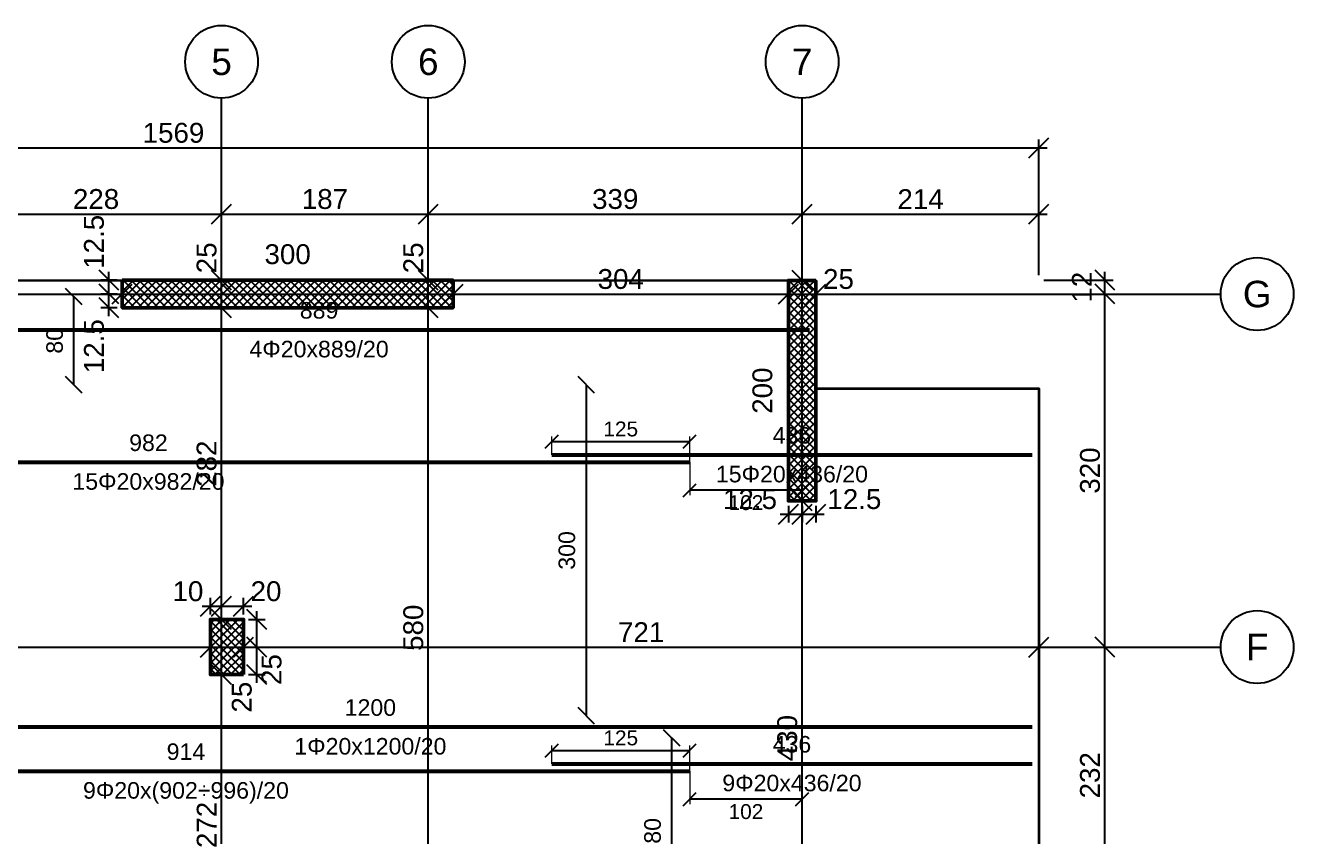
# Model space of a CAD drawing. Header units: millimetres. Extents: x -231 to 4719, y -2977 to 4533.
# Drawn here: x 650 to 1800, y 1063 to 1798 of the extents above; entities that cross this region are included whole.
import ezdxf
from ezdxf.enums import TextEntityAlignment as Align

# ---------------------------------------------------------------- set-up
doc = ezdxf.new("R2010")
doc.units = ezdxf.units.MM
for name, color, linetype, lineweight in [('COLUMN', 4, 'Continuous', 50), ('SLAB', 3, 'Continuous', 35), ('WALL', 1, 'Continuous', 50)]:
    doc.layers.add(name, color=color, linetype=linetype, lineweight=lineweight)
for name, color, linetype in [('FW_AXIS', 7, 'Continuous'), ('FW_COLUMN_HATCH', 8, 'Continuous'), ('FW_DIM', 7, 'Continuous'), ('FW_WALL_HATCH', 8, 'Continuous'), ('REB_BOT_MESH_X', 5, 'Continuous'), ('REB_BOT_MESH_X_AXDIM', 5, 'Continuous'), ('REB_BOT_MESH_X_LAP', 5, 'Continuous'), ('REB_BOT_MESH_X_RANGE', 5, 'Continuous'), ('REB_BOT_MESH_X_TEXT', 5, 'Continuous')]:
    doc.layers.add(name, color=color, linetype=linetype)
doc.styles.add('REBAR_TXT', font='arial.ttf')
doc.styles.get("Standard").update_dxf_attribs({"font": 'arial.ttf'})
doc.dimstyles.new('FW_DIM', dxfattribs={"dimtxt": 18, "dimasz": 9, "dimexe": 7.5, "dimexo": 4.5, "dimgap": 4.5, "dimtad": 1, "dimdec": 0, "dimtxsty": 'Standard', "dimtsz": 9, "dimcen": 2.5, "dimdle": 7.5, "dimclrd": 256, "dimclre": 256, "dimclrt": 7, "dimazin": 3, "dimtfac": 1, "dimtmove": 2, "dimatfit": 3})
doc.dimstyles.new('REBAR LAP', dxfattribs={"dimtxt": 13.5, "dimasz": 2.5, "dimexe": 4.5, "dimexo": 0, "dimgap": 4.5, "dimtad": 1, "dimdec": 0, "dimtxsty": 'Standard', "dimtsz": 6, "dimcen": 2.5, "dimclrd": 6, "dimclre": 6, "dimclrt": 7, "dimazin": 3, "dimtfac": 1, "dimtmove": 2, "dimatfit": 3, "dimlwd": 25, "dimlwe": 18})
doc.dimstyles.new('REBAR M-200', dxfattribs={"dimtxt": 15, "dimasz": 15, "dimexe": 25, "dimexo": 12.5, "dimgap": 10, "dimtad": 1, "dimdec": 0, "dimtxsty": 'Standard', "dimblk": 'NONE', "dimcen": 50, "dimse1": 1, "dimse2": 1, "dimclrd": 6, "dimclre": 6, "dimclrt": 7, "dimazin": 3, "dimtfac": 1, "dimtmove": 2, "dimatfit": 3, "dimldrblk": 'NONE', "dimlwd": 53})
doc.dimstyles.new('REBAR RANGE', dxfattribs={"dimtxt": 15, "dimasz": 2.5, "dimexe": 0, "dimexo": 0, "dimgap": 10, "dimtad": 1, "dimdec": 0, "dimtxsty": 'Standard', "dimtsz": 7.5, "dimcen": 2.5, "dimse1": 1, "dimse2": 1, "dimclrd": 6, "dimclre": 6, "dimclrt": 7, "dimazin": 3, "dimtfac": 1, "dimtmove": 2, "dimatfit": 3, "dimlwd": 25})

# ---------------------------------------------------------------- blocks, each defined once
blk = doc.blocks.new('*D175')
at = {"color": 6, "lineweight": 53}
blk.add_line((271, 1402.4), (1252.5, 1402.4), dxfattribs=at)
at = {"layer": 'Defpoints'}
for p in [(271, 1402.4), (271, 1402.4), (1252.5, 1402.4)]:
    blk.add_point(p, dxfattribs=at)
at = {"layer": 'REB_BOT_MESH_X', "color": 7, "insert": (761.8, 1419.9), "char_height": 15, "attachment_point": 5}
blk.add_mtext('982', dxfattribs=at)
blk = doc.blocks.new('_NONE')
blk = doc.blocks.new('*D176')
at = {"color": 6, "lineweight": 53}
blk.add_line((1127.5, 1409.1), (1563, 1409.1), dxfattribs=at)
at = {"layer": 'Defpoints'}
for p in [(1127.5, 1409.1), (1127.5, 1409.1), (1563, 1409.1)]:
    blk.add_point(p, dxfattribs=at)
at = {"layer": 'REB_BOT_MESH_X', "color": 7, "insert": (1345.2, 1426.6), "char_height": 15, "attachment_point": 5}
blk.add_mtext('436', dxfattribs=at)
blk = doc.blocks.new('_OBLIQUE')
at = {"color": 0, "linetype": 'BYBLOCK'}
blk.add_line((-0.5, -0.5), (0.5, 0.5), dxfattribs=at)
blk = doc.blocks.new('*D177')
at = {"color": 6, "lineweight": 18}
for p, q in [((1127.5, 1409.1), (1127.5, 1425.6)), ((1252.5, 1402.4), (1252.5, 1425.6))]:
    blk.add_line(p, q, dxfattribs=at)
at = {"color": 6, "lineweight": 25}
blk.add_line((1127.5, 1421.1), (1252.5, 1421.1), dxfattribs=at)
at = {"layer": 'Defpoints'}
for p in [(1127.5, 1421.1), (1127.5, 1409.1), (1252.5, 1402.4)]:
    blk.add_point(p, dxfattribs=at)
at = {"layer": 'REB_BOT_MESH_X_LAP', "color": 6, "xscale": 12, "yscale": 12}
for p in [(1127.5, 1421.1), (1252.5, 1421.1)]:
    blk.add_blockref('_OBLIQUE', p, dxfattribs=at)
at = {"layer": 'REB_BOT_MESH_X_LAP', "color": 7, "insert": (1190, 1432.4), "char_height": 13.5, "attachment_point": 5}
blk.add_mtext('125', dxfattribs=at)
blk = doc.blocks.new('*D178')
at = {"color": 6, "lineweight": 18}
for p, q in [((1252.5, 1402.4), (1252.5, 1372.4)), ((1354.5, 1402.4), (1354.5, 1372.4))]:
    blk.add_line(p, q, dxfattribs=at)
at = {"color": 6, "lineweight": 25}
blk.add_line((1354.5, 1376.9), (1252.5, 1376.9), dxfattribs=at)
at = {"layer": 'Defpoints'}
for p in [(1252.5, 1402.4), (1354.5, 1402.4), (1354.5, 1376.9)]:
    blk.add_point(p, dxfattribs=at)
at = {"layer": 'REB_BOT_MESH_X_AXDIM', "color": 6, "xscale": 12, "yscale": 12}
for p in [(1252.5, 1376.9), (1354.5, 1376.9)]:
    blk.add_blockref('_OBLIQUE', p, dxfattribs=at)
at = {"layer": 'REB_BOT_MESH_X_AXDIM', "color": 7, "insert": (1303.5, 1365.6), "char_height": 13.5, "attachment_point": 5}
blk.add_mtext('102', dxfattribs=at)
blk = doc.blocks.new('*D179')
at = {"color": 6, "lineweight": 53}
blk.add_line((339, 1122.4), (1252.5, 1122.4), dxfattribs=at)
at = {"layer": 'Defpoints'}
for p in [(339, 1122.4), (339, 1122.4), (1252.5, 1122.4)]:
    blk.add_point(p, dxfattribs=at)
at = {"layer": 'REB_BOT_MESH_X', "color": 7, "insert": (795.8, 1139.9), "char_height": 15, "attachment_point": 5}
blk.add_mtext('914', dxfattribs=at)
blk = doc.blocks.new('*D180')
at = {"color": 6, "lineweight": 53}
blk.add_line((1127.5, 1129.1), (1563, 1129.1), dxfattribs=at)
at = {"layer": 'Defpoints'}
for p in [(1127.5, 1129.1), (1127.5, 1129.1), (1563, 1129.1)]:
    blk.add_point(p, dxfattribs=at)
at = {"layer": 'REB_BOT_MESH_X', "color": 7, "insert": (1345.2, 1146.6), "char_height": 15, "attachment_point": 5}
blk.add_mtext('436', dxfattribs=at)
blk = doc.blocks.new('*D181')
at = {"color": 6, "lineweight": 18}
for p, q in [((1127.5, 1129.1), (1127.5, 1145.6)), ((1252.5, 1122.4), (1252.5, 1145.6))]:
    blk.add_line(p, q, dxfattribs=at)
at = {"color": 6, "lineweight": 25}
blk.add_line((1127.5, 1141.1), (1252.5, 1141.1), dxfattribs=at)
at = {"layer": 'Defpoints'}
for p in [(1127.5, 1141.1), (1127.5, 1129.1), (1252.5, 1122.4)]:
    blk.add_point(p, dxfattribs=at)
at = {"layer": 'REB_BOT_MESH_X_LAP', "color": 6, "xscale": 12, "yscale": 12}
for p in [(1127.5, 1141.1), (1252.5, 1141.1)]:
    blk.add_blockref('_OBLIQUE', p, dxfattribs=at)
at = {"layer": 'REB_BOT_MESH_X_LAP', "color": 7, "insert": (1190, 1152.4), "char_height": 13.5, "attachment_point": 5}
blk.add_mtext('125', dxfattribs=at)
blk = doc.blocks.new('*D182')
at = {"color": 6, "lineweight": 18}
for p, q in [((1252.5, 1122.4), (1252.5, 1092.4)), ((1354.5, 1122.4), (1354.5, 1092.4))]:
    blk.add_line(p, q, dxfattribs=at)
at = {"color": 6, "lineweight": 25}
blk.add_line((1354.5, 1096.9), (1252.5, 1096.9), dxfattribs=at)
at = {"layer": 'Defpoints'}
for p in [(1252.5, 1122.4), (1354.5, 1122.4), (1354.5, 1096.9)]:
    blk.add_point(p, dxfattribs=at)
at = {"layer": 'REB_BOT_MESH_X_AXDIM', "color": 6, "xscale": 12, "yscale": 12}
for p in [(1252.5, 1096.9), (1354.5, 1096.9)]:
    blk.add_blockref('_OBLIQUE', p, dxfattribs=at)
at = {"layer": 'REB_BOT_MESH_X_AXDIM', "color": 7, "insert": (1303.5, 1085.6), "char_height": 13.5, "attachment_point": 5}
blk.add_mtext('102', dxfattribs=at)
blk = doc.blocks.new('*D193')
at = {"color": 6, "lineweight": 25}
blk.add_line((1158.8, 1172.4), (1158.8, 1472.4), dxfattribs=at)
at = {"layer": 'Defpoints'}
for p in [(1158.8, 1472.4), (1158.8, 1172.4), (1158.8, 1172.4)]:
    blk.add_point(p, dxfattribs=at)
at = {"layer": 'REB_BOT_MESH_X_RANGE', "color": 6, "xscale": 15, "yscale": 15, "rotation": 90}
for p in [(1158.8, 1472.4), (1158.8, 1172.4)]:
    blk.add_blockref('_OBLIQUE', p, dxfattribs=at)
at = {"layer": 'REB_BOT_MESH_X_RANGE', "color": 7, "insert": (1141.2, 1322.4), "char_height": 15, "attachment_point": 5, "rotation": 90}
blk.add_mtext('300', dxfattribs=at)
blk = doc.blocks.new('*D194')
at = {"color": 6, "lineweight": 25}
blk.add_line((1158.8, 1172.4), (1158.8, 1472.4), dxfattribs=at)
at = {"layer": 'Defpoints'}
for p in [(1158.8, 1472.4), (1158.8, 1172.4), (1158.8, 1172.4)]:
    blk.add_point(p, dxfattribs=at)
at = {"layer": 'REB_BOT_MESH_X_RANGE', "color": 6, "xscale": 15, "yscale": 15, "rotation": 90}
for p in [(1158.8, 1472.4), (1158.8, 1172.4)]:
    blk.add_blockref('_OBLIQUE', p, dxfattribs=at)
at = {"layer": 'REB_BOT_MESH_X_RANGE', "color": 7, "insert": (1141.2, 1322.4), "char_height": 15, "attachment_point": 5, "rotation": 90}
blk.add_mtext('300', dxfattribs=at)
blk = doc.blocks.new('*D199')
at = {"color": 6, "lineweight": 25}
blk.add_line((1236.4, 972.4), (1236.4, 1152.4), dxfattribs=at)
at = {"layer": 'Defpoints'}
for p in [(1236.4, 1152.4), (1236.4, 972.4), (1236.4, 972.4)]:
    blk.add_point(p, dxfattribs=at)
at = {"layer": 'REB_BOT_MESH_X_RANGE', "color": 6, "xscale": 15, "yscale": 15, "rotation": 90}
for p in [(1236.4, 1152.4), (1236.4, 972.4)]:
    blk.add_blockref('_OBLIQUE', p, dxfattribs=at)
at = {"layer": 'REB_BOT_MESH_X_RANGE', "color": 7, "insert": (1218.9, 1062.4), "char_height": 15, "attachment_point": 5, "rotation": 90}
blk.add_mtext('180', dxfattribs=at)
blk = doc.blocks.new('*D205')
at = {"color": 6, "lineweight": 25}
blk.add_line((694.2, 1472.4), (694.2, 1552.4), dxfattribs=at)
at = {"layer": 'Defpoints'}
for p in [(694.2, 1552.4), (694.2, 1472.4), (694.2, 1472.4)]:
    blk.add_point(p, dxfattribs=at)
at = {"layer": 'REB_BOT_MESH_X_RANGE', "color": 6, "xscale": 15, "yscale": 15, "rotation": 90}
for p in [(694.2, 1552.4), (694.2, 1472.4)]:
    blk.add_blockref('_OBLIQUE', p, dxfattribs=at)
at = {"layer": 'REB_BOT_MESH_X_RANGE', "color": 7, "insert": (676.8, 1512.4), "char_height": 15, "attachment_point": 5, "rotation": 90}
blk.add_mtext('80', dxfattribs=at)
blk = doc.blocks.new('*D206')
at = {"color": 6, "lineweight": 53}
blk.add_line((472, 1522.4), (1361, 1522.4), dxfattribs=at)
at = {"layer": 'Defpoints'}
for p in [(472, 1522.4), (472, 1522.4), (1361, 1522.4)]:
    blk.add_point(p, dxfattribs=at)
at = {"layer": 'REB_BOT_MESH_X', "color": 7, "insert": (916.5, 1539.9), "char_height": 15, "attachment_point": 5}
blk.add_mtext('889', dxfattribs=at)
blk = doc.blocks.new('*D215')
at = {"color": 6, "lineweight": 53}
blk.add_line((363, 1162.4), (1563, 1162.4), dxfattribs=at)
at = {"layer": 'Defpoints'}
for p in [(363, 1162.4), (363, 1162.4), (1563, 1162.4)]:
    blk.add_point(p, dxfattribs=at)
at = {"layer": 'REB_BOT_MESH_X', "color": 7, "insert": (963, 1179.9), "char_height": 15, "attachment_point": 5}
blk.add_mtext('1200', dxfattribs=at)
blk = doc.blocks.new('*D228')
for p, q in [((733.5, 1554.8), (718.5, 1554.8)), ((726, 1534.8), (726, 1562.3)), ((733.5, 1542.3), (718.5, 1542.3))]:
    blk.add_line(p, q)
at = {"layer": 'Defpoints'}
for p in [(738, 1554.8), (726, 1542.3), (738, 1542.3)]:
    blk.add_point(p, dxfattribs=at)
at = {"layer": 'FW_DIM', "xscale": 18, "yscale": 18, "rotation": 90}
for p in [(726, 1554.8), (726, 1542.3)]:
    blk.add_blockref('_OBLIQUE', p, dxfattribs=at)
at = {"layer": 'FW_DIM', "color": 7, "insert": (712.5, 1507.5), "char_height": 18, "attachment_point": 5, "rotation": 90}
blk.add_mtext('12.5', dxfattribs=at)
blk = doc.blocks.new('*D229')
for p, q in [((733.5, 1567.3), (718.5, 1567.3)), ((726, 1547.3), (726, 1574.8)), ((733.5, 1554.8), (718.5, 1554.8))]:
    blk.add_line(p, q)
at = {"layer": 'Defpoints'}
for p in [(738, 1567.3), (726, 1554.8), (738, 1554.8)]:
    blk.add_point(p, dxfattribs=at)
at = {"layer": 'FW_DIM', "xscale": 18, "yscale": 18, "rotation": 90}
for p in [(726, 1567.3), (726, 1554.8)]:
    blk.add_blockref('_OBLIQUE', p, dxfattribs=at)
at = {"layer": 'FW_DIM', "color": 7, "insert": (712.5, 1602.1), "char_height": 18, "attachment_point": 5, "rotation": 90}
blk.add_mtext('12.5', dxfattribs=at)
blk = doc.blocks.new('*D238')
for p, q in [((1342, 1362.8), (1342, 1347.8)), ((1354.5, 1362.8), (1354.5, 1347.8)), ((1334.5, 1355.3), (1362, 1355.3))]:
    blk.add_line(p, q)
at = {"layer": 'Defpoints'}
for p in [(1342, 1367.3), (1354.5, 1367.3), (1342, 1355.3)]:
    blk.add_point(p, dxfattribs=at)
at = {"layer": 'FW_DIM', "xscale": 18, "yscale": 18}
for p in [(1342, 1355.3), (1354.5, 1355.3)]:
    blk.add_blockref('_OBLIQUE', p, dxfattribs=at)
at = {"layer": 'FW_DIM', "color": 7, "insert": (1307.2, 1368.8), "char_height": 18, "attachment_point": 5}
blk.add_mtext('12.5', dxfattribs=at)
blk = doc.blocks.new('*D239')
for p, q in [((1354.5, 1362.8), (1354.5, 1347.8)), ((1367, 1362.8), (1367, 1347.8)), ((1347, 1355.3), (1374.5, 1355.3))]:
    blk.add_line(p, q)
at = {"layer": 'Defpoints'}
for p in [(1354.5, 1367.3), (1367, 1367.3), (1354.5, 1355.3)]:
    blk.add_point(p, dxfattribs=at)
at = {"layer": 'FW_DIM', "xscale": 18, "yscale": 18}
for p in [(1354.5, 1355.3), (1367, 1355.3)]:
    blk.add_blockref('_OBLIQUE', p, dxfattribs=at)
at = {"layer": 'FW_DIM', "color": 7, "insert": (1401.8, 1368.8), "char_height": 18, "attachment_point": 5}
blk.add_mtext('12.5', dxfattribs=at)
blk = doc.blocks.new('*D240')
for p, q in [((818, 1264.3), (818, 1279.3)), ((828.1, 1264.3), (828.1, 1279.3)), ((810.5, 1271.8), (835.6, 1271.8))]:
    blk.add_line(p, q)
at = {"layer": 'Defpoints'}
for p in [(818, 1271.8), (818, 1259.8), (828.1, 1259.8)]:
    blk.add_point(p, dxfattribs=at)
at = {"layer": 'FW_DIM', "xscale": 18, "yscale": 18}
for p in [(818, 1271.8), (828.1, 1271.8)]:
    blk.add_blockref('_OBLIQUE', p, dxfattribs=at)
at = {"layer": 'FW_DIM', "color": 7, "insert": (797.6, 1285.3), "char_height": 18, "attachment_point": 5}
blk.add_mtext('10', dxfattribs=at)
blk = doc.blocks.new('*D241')
for p, q in [((828.1, 1264.3), (828.1, 1279.3)), ((848, 1264.3), (848, 1279.3)), ((820.6, 1271.8), (855.5, 1271.8))]:
    blk.add_line(p, q)
at = {"layer": 'Defpoints'}
for p in [(828.1, 1271.8), (828.1, 1259.8), (848, 1259.8)]:
    blk.add_point(p, dxfattribs=at)
at = {"layer": 'FW_DIM', "xscale": 18, "yscale": 18}
for p in [(828.1, 1271.8), (848, 1271.8)]:
    blk.add_blockref('_OBLIQUE', p, dxfattribs=at)
at = {"layer": 'FW_DIM', "color": 7, "insert": (868.4, 1285.3), "char_height": 18, "attachment_point": 5}
blk.add_mtext('20', dxfattribs=at)
blk = doc.blocks.new('*D242')
for p, q in [((860, 1202.3), (860, 1242.3)), ((852.5, 1234.8), (867.5, 1234.8)), ((852.5, 1209.8), (867.5, 1209.8))]:
    blk.add_line(p, q)
at = {"layer": 'Defpoints'}
for p in [(848, 1234.8), (848, 1209.8), (860, 1209.8)]:
    blk.add_point(p, dxfattribs=at)
at = {"layer": 'FW_DIM', "xscale": 18, "yscale": 18, "rotation": 90}
for p in [(860, 1234.8), (860, 1209.8)]:
    blk.add_blockref('_OBLIQUE', p, dxfattribs=at)
at = {"layer": 'FW_DIM', "color": 7, "insert": (846.5, 1189.4), "char_height": 18, "attachment_point": 5, "rotation": 90}
blk.add_mtext('25', dxfattribs=at)
blk = doc.blocks.new('*D243')
for p, q in [((860, 1227.3), (860, 1267.3)), ((852.5, 1259.8), (867.5, 1259.8)), ((852.5, 1234.8), (867.5, 1234.8))]:
    blk.add_line(p, q)
at = {"layer": 'Defpoints'}
for p in [(848, 1259.8), (848, 1234.8), (860, 1234.8)]:
    blk.add_point(p, dxfattribs=at)
at = {"layer": 'FW_DIM', "xscale": 18, "yscale": 18, "rotation": 90}
for p in [(860, 1259.8), (860, 1234.8)]:
    blk.add_blockref('_OBLIQUE', p, dxfattribs=at)
at = {"layer": 'FW_DIM', "color": 7, "insert": (873.5, 1214.4), "char_height": 18, "attachment_point": 5, "rotation": 90}
blk.add_mtext('25', dxfattribs=at)
blk = doc.blocks.new('*D279')
for p, q in [((265, 1239.3), (265, 1242.3)), ((818, 1239.3), (818, 1242.3)), ((257.5, 1234.8), (825.5, 1234.8))]:
    blk.add_line(p, q)
at = {"layer": 'Defpoints'}
for p in [(265, 1234.8), (265, 1234.8), (818, 1234.8)]:
    blk.add_point(p, dxfattribs=at)
at = {"layer": 'FW_DIM', "xscale": 18, "yscale": 18}
for p in [(265, 1234.8), (818, 1234.8)]:
    blk.add_blockref('_OBLIQUE', p, dxfattribs=at)
at = {"layer": 'FW_DIM', "color": 7, "insert": (541.5, 1248.3), "char_height": 18, "attachment_point": 5}
blk.add_mtext('553', dxfattribs=at)
blk = doc.blocks.new('*D280')
for p, q in [((818, 1239.3), (818, 1242.3)), ((848, 1239.3), (848, 1242.3)), ((810.5, 1234.8), (855.5, 1234.8))]:
    blk.add_line(p, q)
at = {"layer": 'Defpoints'}
for p in [(818, 1234.8), (818, 1234.8), (848, 1234.8)]:
    blk.add_point(p, dxfattribs=at)
at = {"layer": 'FW_DIM', "xscale": 18, "yscale": 18}
for p in [(818, 1234.8), (848, 1234.8)]:
    blk.add_blockref('_OBLIQUE', p, dxfattribs=at)
blk = doc.blocks.new('*D281')
for p, q in [((848, 1239.3), (848, 1242.3)), ((1569, 1239.3), (1569, 1242.3)), ((840.5, 1234.8), (1576.5, 1234.8))]:
    blk.add_line(p, q)
at = {"layer": 'Defpoints'}
for p in [(848, 1234.8), (848, 1234.8), (1569, 1234.8)]:
    blk.add_point(p, dxfattribs=at)
at = {"layer": 'FW_DIM', "xscale": 18, "yscale": 18}
for p in [(848, 1234.8), (1569, 1234.8)]:
    blk.add_blockref('_OBLIQUE', p, dxfattribs=at)
at = {"layer": 'FW_DIM', "color": 7, "insert": (1208.5, 1248.3), "char_height": 18, "attachment_point": 5}
blk.add_mtext('721', dxfattribs=at)
blk = doc.blocks.new('*D283')
for p, q in [((484.5, 1554.8), (745.5, 1554.8)), ((492, 1559.3), (492, 1562.3)), ((738, 1559.3), (738, 1562.3))]:
    blk.add_line(p, q)
at = {"layer": 'Defpoints'}
for p in [(492, 1554.8), (492, 1554.8), (738, 1554.8)]:
    blk.add_point(p, dxfattribs=at)
at = {"layer": 'FW_DIM', "xscale": 18, "yscale": 18}
for p in [(492, 1554.8), (738, 1554.8)]:
    blk.add_blockref('_OBLIQUE', p, dxfattribs=at)
at = {"layer": 'FW_DIM', "color": 7, "insert": (615, 1568.3), "char_height": 18, "attachment_point": 5}
blk.add_mtext('246', dxfattribs=at)
blk = doc.blocks.new('*D284')
for p, q in [((730.5, 1554.8), (1045.5, 1554.8)), ((738, 1559.3), (738, 1562.3)), ((1038, 1559.3), (1038, 1562.3))]:
    blk.add_line(p, q)
at = {"layer": 'Defpoints'}
for p in [(738, 1554.8), (738, 1554.8), (1038, 1554.8)]:
    blk.add_point(p, dxfattribs=at)
at = {"layer": 'FW_DIM', "xscale": 18, "yscale": 18}
for p in [(738, 1554.8), (1038, 1554.8)]:
    blk.add_blockref('_OBLIQUE', p, dxfattribs=at)
at = {"layer": 'FW_DIM', "color": 7, "insert": (888, 1590.8), "char_height": 18, "attachment_point": 5}
blk.add_mtext('300', dxfattribs=at)
blk = doc.blocks.new('*D285')
for p, q in [((1030.5, 1554.8), (1349.5, 1554.8)), ((1038, 1559.3), (1038, 1562.3)), ((1342, 1559.3), (1342, 1562.3))]:
    blk.add_line(p, q)
at = {"layer": 'Defpoints'}
for p in [(1038, 1554.8), (1038, 1554.8), (1342, 1554.8)]:
    blk.add_point(p, dxfattribs=at)
at = {"layer": 'FW_DIM', "xscale": 18, "yscale": 18}
for p in [(1038, 1554.8), (1342, 1554.8)]:
    blk.add_blockref('_OBLIQUE', p, dxfattribs=at)
at = {"layer": 'FW_DIM', "color": 7, "insert": (1190, 1568.3), "char_height": 18, "attachment_point": 5}
blk.add_mtext('304', dxfattribs=at)
blk = doc.blocks.new('*D286')
for p, q in [((1334.5, 1554.8), (1374.5, 1554.8)), ((1342, 1559.3), (1342, 1562.3)), ((1367, 1559.3), (1367, 1562.3))]:
    blk.add_line(p, q)
at = {"layer": 'Defpoints'}
for p in [(1342, 1554.8), (1342, 1554.8), (1367, 1554.8)]:
    blk.add_point(p, dxfattribs=at)
at = {"layer": 'FW_DIM', "xscale": 18, "yscale": 18}
for p in [(1342, 1554.8), (1367, 1554.8)]:
    blk.add_blockref('_OBLIQUE', p, dxfattribs=at)
at = {"layer": 'FW_DIM', "color": 7, "insert": (1387.4, 1568.3), "char_height": 18, "attachment_point": 5}
blk.add_mtext('25', dxfattribs=at)
blk = doc.blocks.new('*D309')
for p, q in [((823.6, 1209.8), (820.6, 1209.8)), ((828.1, 929.8), (828.1, 1217.3)), ((823.6, 937.3), (820.6, 937.3))]:
    blk.add_line(p, q)
at = {"layer": 'Defpoints'}
for p in [(828.1, 1209.8), (828.1, 937.3), (828.1, 937.3)]:
    blk.add_point(p, dxfattribs=at)
at = {"layer": 'FW_DIM', "xscale": 18, "yscale": 18, "rotation": 90}
for p in [(828.1, 1209.8), (828.1, 937.3)]:
    blk.add_blockref('_OBLIQUE', p, dxfattribs=at)
at = {"layer": 'FW_DIM', "color": 7, "insert": (814.6, 1073.6), "char_height": 18, "attachment_point": 5, "rotation": 90}
blk.add_mtext('272', dxfattribs=at)
blk = doc.blocks.new('*D310')
for p, q in [((828.1, 1202.3), (828.1, 1267.3)), ((823.6, 1259.8), (820.6, 1259.8)), ((823.6, 1209.8), (820.6, 1209.8))]:
    blk.add_line(p, q)
at = {"layer": 'Defpoints'}
for p in [(828.1, 1259.8), (828.1, 1209.8), (828.1, 1209.8)]:
    blk.add_point(p, dxfattribs=at)
at = {"layer": 'FW_DIM', "xscale": 18, "yscale": 18, "rotation": 90}
for p in [(828.1, 1259.8), (828.1, 1209.8)]:
    blk.add_blockref('_OBLIQUE', p, dxfattribs=at)
blk = doc.blocks.new('*D311')
for p, q in [((823.6, 1542.3), (820.6, 1542.3)), ((828.1, 1252.3), (828.1, 1549.8)), ((823.6, 1259.8), (820.6, 1259.8))]:
    blk.add_line(p, q)
at = {"layer": 'Defpoints'}
for p in [(828.1, 1542.3), (828.1, 1259.8), (828.1, 1259.8)]:
    blk.add_point(p, dxfattribs=at)
at = {"layer": 'FW_DIM', "xscale": 18, "yscale": 18, "rotation": 90}
for p in [(828.1, 1542.3), (828.1, 1259.8)]:
    blk.add_blockref('_OBLIQUE', p, dxfattribs=at)
at = {"layer": 'FW_DIM', "color": 7, "insert": (814.6, 1401), "char_height": 18, "attachment_point": 5, "rotation": 90}
blk.add_mtext('282', dxfattribs=at)
blk = doc.blocks.new('*D312')
for p, q in [((823.6, 1567.2), (820.6, 1567.2)), ((828.1, 1534.8), (828.1, 1574.7)), ((823.6, 1542.3), (820.6, 1542.3))]:
    blk.add_line(p, q)
at = {"layer": 'Defpoints'}
for p in [(828.1, 1567.2), (828.1, 1542.3), (828.1, 1542.3)]:
    blk.add_point(p, dxfattribs=at)
at = {"layer": 'FW_DIM', "xscale": 18, "yscale": 18, "rotation": 90}
for p in [(828.1, 1567.2), (828.1, 1542.3)]:
    blk.add_blockref('_OBLIQUE', p, dxfattribs=at)
at = {"layer": 'FW_DIM', "color": 7, "insert": (814.6, 1587.6), "char_height": 18, "attachment_point": 5, "rotation": 90}
blk.add_mtext('25', dxfattribs=at)
blk = doc.blocks.new('*D316')
for p, q in [((1011, 1542.3), (1008, 1542.3)), ((1015.5, 954.8), (1015.5, 1549.8)), ((1011, 962.3), (1008, 962.3))]:
    blk.add_line(p, q)
at = {"layer": 'Defpoints'}
for p in [(1015.5, 1542.3), (1015.5, 962.3), (1015.5, 962.3)]:
    blk.add_point(p, dxfattribs=at)
at = {"layer": 'FW_DIM', "xscale": 18, "yscale": 18, "rotation": 90}
for p in [(1015.5, 1542.3), (1015.5, 962.3)]:
    blk.add_blockref('_OBLIQUE', p, dxfattribs=at)
at = {"layer": 'FW_DIM', "color": 7, "insert": (1002, 1252.3), "char_height": 18, "attachment_point": 5, "rotation": 90}
blk.add_mtext('580', dxfattribs=at)
blk = doc.blocks.new('*D317')
for p, q in [((1011, 1567.2), (1008, 1567.2)), ((1015.5, 1534.8), (1015.5, 1574.7)), ((1011, 1542.3), (1008, 1542.3))]:
    blk.add_line(p, q)
at = {"layer": 'Defpoints'}
for p in [(1015.5, 1567.2), (1015.5, 1542.3), (1015.5, 1542.3)]:
    blk.add_point(p, dxfattribs=at)
at = {"layer": 'FW_DIM', "xscale": 18, "yscale": 18, "rotation": 90}
for p in [(1015.5, 1567.2), (1015.5, 1542.3)]:
    blk.add_blockref('_OBLIQUE', p, dxfattribs=at)
at = {"layer": 'FW_DIM', "color": 7, "insert": (1002, 1587.6), "char_height": 18, "attachment_point": 5, "rotation": 90}
blk.add_mtext('25', dxfattribs=at)
blk = doc.blocks.new('*D323')
for p, q in [((1354.5, 929.9), (1354.5, 1374.8)), ((1350, 1367.3), (1347, 1367.3)), ((1350, 937.4), (1347, 937.4))]:
    blk.add_line(p, q)
at = {"layer": 'Defpoints'}
for p in [(1354.5, 1367.3), (1354.5, 937.4), (1354.5, 937.4)]:
    blk.add_point(p, dxfattribs=at)
at = {"layer": 'FW_DIM', "xscale": 18, "yscale": 18, "rotation": 90}
for p in [(1354.5, 1367.3), (1354.5, 937.4)]:
    blk.add_blockref('_OBLIQUE', p, dxfattribs=at)
at = {"layer": 'FW_DIM', "color": 7, "insert": (1341, 1152.3), "char_height": 18, "attachment_point": 5, "rotation": 90}
blk.add_mtext('430', dxfattribs=at)
blk = doc.blocks.new('*D324')
for p, q in [((1350, 1567.2), (1347, 1567.2)), ((1354.5, 1359.8), (1354.5, 1574.7)), ((1350, 1367.3), (1347, 1367.3))]:
    blk.add_line(p, q)
at = {"layer": 'Defpoints'}
for p in [(1354.5, 1567.2), (1354.5, 1367.3), (1354.5, 1367.3)]:
    blk.add_point(p, dxfattribs=at)
at = {"layer": 'FW_DIM', "xscale": 18, "yscale": 18, "rotation": 90}
for p in [(1354.5, 1567.2), (1354.5, 1367.3)]:
    blk.add_blockref('_OBLIQUE', p, dxfattribs=at)
at = {"layer": 'FW_DIM', "color": 7, "insert": (1318.5, 1467.2), "char_height": 18, "attachment_point": 5, "rotation": 90}
blk.add_mtext('200', dxfattribs=at)
blk = doc.blocks.new('*D329')
for p, q in [((600.5, 1571.8), (600.5, 1634.8)), ((828.1, 1571.8), (828.1, 1634.8)), ((593, 1627.3), (835.6, 1627.3))]:
    blk.add_line(p, q)
at = {"layer": 'Defpoints'}
for p in [(600.5, 1627.3), (600.5, 1567.3), (828.1, 1567.3)]:
    blk.add_point(p, dxfattribs=at)
at = {"layer": 'FW_DIM', "xscale": 18, "yscale": 18}
for p in [(600.5, 1627.3), (828.1, 1627.3)]:
    blk.add_blockref('_OBLIQUE', p, dxfattribs=at)
at = {"layer": 'FW_DIM', "color": 7, "insert": (714.3, 1640.8), "char_height": 18, "attachment_point": 5}
blk.add_mtext('228', dxfattribs=at)
blk = doc.blocks.new('*D330')
for p, q in [((828.1, 1571.8), (828.1, 1634.8)), ((1015.5, 1571.8), (1015.5, 1634.8)), ((820.6, 1627.3), (1023, 1627.3))]:
    blk.add_line(p, q)
at = {"layer": 'Defpoints'}
for p in [(828.1, 1627.3), (828.1, 1567.3), (1015.5, 1567.3)]:
    blk.add_point(p, dxfattribs=at)
at = {"layer": 'FW_DIM', "xscale": 18, "yscale": 18}
for p in [(828.1, 1627.3), (1015.5, 1627.3)]:
    blk.add_blockref('_OBLIQUE', p, dxfattribs=at)
at = {"layer": 'FW_DIM', "color": 7, "insert": (921.8, 1640.8), "char_height": 18, "attachment_point": 5}
blk.add_mtext('187', dxfattribs=at)
blk = doc.blocks.new('*D331')
for p, q in [((1015.5, 1571.8), (1015.5, 1634.8)), ((1354.5, 1571.8), (1354.5, 1634.8)), ((1008, 1627.3), (1362, 1627.3))]:
    blk.add_line(p, q)
at = {"layer": 'Defpoints'}
for p in [(1015.5, 1627.3), (1015.5, 1567.3), (1354.5, 1567.3)]:
    blk.add_point(p, dxfattribs=at)
at = {"layer": 'FW_DIM', "xscale": 18, "yscale": 18}
for p in [(1015.5, 1627.3), (1354.5, 1627.3)]:
    blk.add_blockref('_OBLIQUE', p, dxfattribs=at)
at = {"layer": 'FW_DIM', "color": 7, "insert": (1185, 1640.8), "char_height": 18, "attachment_point": 5}
blk.add_mtext('339', dxfattribs=at)
blk = doc.blocks.new('*D332')
for p, q in [((1354.5, 1571.8), (1354.5, 1634.8)), ((1569, 1571.8), (1569, 1634.8)), ((1347, 1627.3), (1576.5, 1627.3))]:
    blk.add_line(p, q)
at = {"layer": 'Defpoints'}
for p in [(1354.5, 1627.3), (1354.5, 1567.3), (1569, 1567.3)]:
    blk.add_point(p, dxfattribs=at)
at = {"layer": 'FW_DIM', "xscale": 18, "yscale": 18}
for p in [(1354.5, 1627.3), (1569, 1627.3)]:
    blk.add_blockref('_OBLIQUE', p, dxfattribs=at)
at = {"layer": 'FW_DIM', "color": 7, "insert": (1461.8, 1640.8), "char_height": 18, "attachment_point": 5}
blk.add_mtext('214', dxfattribs=at)
blk = doc.blocks.new('*D341')
for p, q in [((0, 1571.8), (0, 1694.8)), ((1569, 1571.8), (1569, 1694.8)), ((-7.5, 1687.3), (1576.5, 1687.3))]:
    blk.add_line(p, q)
at = {"layer": 'Defpoints'}
for p in [(0, 1687.3), (0, 1567.3), (1569, 1567.3)]:
    blk.add_point(p, dxfattribs=at)
at = {"layer": 'FW_DIM', "xscale": 18, "yscale": 18}
for p in [(0, 1687.3), (1569, 1687.3)]:
    blk.add_blockref('_OBLIQUE', p, dxfattribs=at)
at = {"layer": 'FW_DIM', "color": 7, "insert": (784.5, 1700.8), "char_height": 18, "attachment_point": 5}
blk.add_mtext('1569', dxfattribs=at)
blk = doc.blocks.new('*D355')
for p, q in [((1629, 994.9), (1629, 1242.3)), ((1573.5, 1234.8), (1636.5, 1234.8)), ((1573.5, 1002.4), (1636.5, 1002.4))]:
    blk.add_line(p, q)
at = {"layer": 'Defpoints'}
for p in [(1569, 1234.8), (1569, 1002.4), (1629, 1002.4)]:
    blk.add_point(p, dxfattribs=at)
at = {"layer": 'FW_DIM', "xscale": 18, "yscale": 18, "rotation": 90}
for p in [(1629, 1234.8), (1629, 1002.4)]:
    blk.add_blockref('_OBLIQUE', p, dxfattribs=at)
at = {"layer": 'FW_DIM', "color": 7, "insert": (1615.5, 1118.6), "char_height": 18, "attachment_point": 5, "rotation": 90}
blk.add_mtext('232', dxfattribs=at)
blk = doc.blocks.new('*D356')
for p, q in [((1573.5, 1554.8), (1636.5, 1554.8)), ((1629, 1227.3), (1629, 1562.3)), ((1573.5, 1234.8), (1636.5, 1234.8))]:
    blk.add_line(p, q)
at = {"layer": 'Defpoints'}
for p in [(1569, 1554.8), (1569, 1234.8), (1629, 1234.8)]:
    blk.add_point(p, dxfattribs=at)
at = {"layer": 'FW_DIM', "xscale": 18, "yscale": 18, "rotation": 90}
for p in [(1629, 1554.8), (1629, 1234.8)]:
    blk.add_blockref('_OBLIQUE', p, dxfattribs=at)
at = {"layer": 'FW_DIM', "color": 7, "insert": (1615.5, 1394.8), "char_height": 18, "attachment_point": 5, "rotation": 90}
blk.add_mtext('320', dxfattribs=at)
blk = doc.blocks.new('*D357')
for p, q in [((1573.5, 1567.3), (1636.5, 1567.3)), ((1629, 1547.3), (1629, 1574.8)), ((1573.5, 1554.8), (1636.5, 1554.8))]:
    blk.add_line(p, q)
at = {"layer": 'Defpoints'}
for p in [(1569, 1567.3), (1569, 1554.8), (1629, 1554.8)]:
    blk.add_point(p, dxfattribs=at)
at = {"layer": 'FW_DIM', "xscale": 18, "yscale": 18, "rotation": 90}
for p in [(1629, 1567.3), (1629, 1554.8)]:
    blk.add_blockref('_OBLIQUE', p, dxfattribs=at)
at = {"layer": 'FW_DIM', "color": 7, "insert": (1608, 1561), "char_height": 18, "attachment_point": 5, "rotation": 90}
blk.add_mtext('12', dxfattribs=at)

msp = doc.modelspace()

# ---------------------------------------------------------------- hatches: boundary and pattern name
at = {"layer": 'FW_COLUMN_HATCH'}
h = msp.add_hatch(dxfattribs=at)
h.set_pattern_fill('ANSI37', scale=1.6)
h.paths.add_polyline_path([(848, 1209.8), (818, 1209.8), (818, 1259.8), (848, 1259.8), (848, 1209.8)])
at = {"layer": 'FW_WALL_HATCH'}
h = msp.add_hatch(dxfattribs=at)
h.set_pattern_fill('ANSI37', scale=1.6)
h.paths.add_polyline_path([(738, 1542.3), (738, 1567.3), (1038, 1567.3), (1038, 1542.3), (738, 1542.3)])
h = msp.add_hatch(dxfattribs=at)
h.set_pattern_fill('ANSI37', scale=1.6)
h.paths.add_polyline_path([(1367, 1567.2), (1367, 1367.3), (1342, 1367.3), (1342, 1567.2), (1367, 1567.2)])

# ---------------------------------------------------------------- linework, layer by layer
at = {"layer": 'COLUMN'}
msp.add_lwpolyline([(848, 1209.8), (818, 1209.8), (818, 1259.8), (848, 1259.8)], close=True, dxfattribs=at)
at = {"layer": 'FW_AXIS', "linetype": 'CONTINUOUS'}
for p, q in [((828.1, 1567.3), (828.1, 1732.3)), ((1015.5, 1567.3), (1015.5, 1732.3)), ((1354.5, 1567.3), (1354.5, 1732.3)), ((1569, 1554.8), (1734, 1554.8)), ((1569, 1234.8), (1734, 1234.8))]:
    msp.add_line(p, q, dxfattribs=at)
at = {"layer": 'FW_AXIS', "color": 8}
for p, q in [((828.1, -22.7), (828.1, 1567.3)), ((1015.5, -22.7), (1015.5, 1567.3)), ((1354.5, -22.7), (1354.5, 1567.3)), ((0, 1554.8), (1569, 1554.8)), ((0, 1234.8), (1569, 1234.8))]:
    msp.add_line(p, q, dxfattribs=at)
at = {"layer": 'FW_AXIS'}
for centre in [(828.1, 1765.3), (1015.5, 1765.3), (1354.5, 1765.3), (1767, 1554.8), (1767, 1234.8)]:
    msp.add_circle(centre, 33, dxfattribs=at)
at = {"layer": 'SLAB'}
msp.add_lwpolyline([(467, 1567.3), (1367, 1567.2), (1367, 1469.3), (1569, 1469.3), (1569, 965.3), (1367, 965.3), (1367, 579.3), (1569, 579.3), (1569, 75.3), (1367, 75.3), (1367, -22.7), (147, 0), (147, 97.9), (0, 97.9), (0, 864.3), (202.2, 864.3), (202.2, 903), (354.9, 1159.9), (265, 1159.9), (265, 1469.2), (467, 1469.2), (467, 1567.3)], dxfattribs=at)
at = {"layer": 'WALL'}
for points in [[(738, 1567.3), (1038, 1567.3), (1038, 1542.3), (738, 1542.3)], [(1367, 1567.2), (1342, 1567.2), (1342, 1367.3), (1367, 1367.3)]]:
    msp.add_lwpolyline(points, close=True, dxfattribs=at)

# ---------------------------------------------------------------- texts
at = {"layer": 'FW_AXIS', "color": 7, "style": 'REBAR_TXT'}
for s, p in [('5', (828.1, 1765.3)), ('6', (1015.5, 1765.3)), ('7', (1354.5, 1765.3)), ('G', (1767, 1554.8)), ('F', (1767, 1234.8))]:
    msp.add_text(s, height=24, dxfattribs=at).set_placement(p, align=Align.MIDDLE_CENTER)
at = {"layer": 'REB_BOT_MESH_X_TEXT', "color": 7, "style": 'REBAR_TXT'}
for s, p in [('4Φ20x889/20', (916.5, 1512.4)), ('15Φ20x982/20', (761.8, 1392.4)), ('15Φ20x436/20', (1345.2, 1399.1)), ('1Φ20x1200/20', (963, 1152.4)), ('9Φ20x436/20', (1345.2, 1119.1)), ('9Φ20x(902÷996)/20', (795.8, 1112.4))]:
    msp.add_text(s, height=15, dxfattribs=at).set_placement(p, align=Align.TOP_CENTER)

# ---------------------------------------------------------------- dimensions: what is measured, and where the dimension line sits
at = {"layer": 'FW_DIM'}
for base, p1, p2, picture, middle in [((0, 1687.3), (0, 1567.3), (1569, 1567.3), '*D341', (784.5, 1700.8)), ((600.5, 1627.3), (600.5, 1567.3), (828.1, 1567.3), '*D329', (714.3, 1640.8)), ((828.1, 1627.3), (828.1, 1567.3), (1015.5, 1567.3), '*D330', (921.8, 1640.8)), ((1015.5, 1627.3), (1015.5, 1567.3), (1354.5, 1567.3), '*D331', (1185, 1640.8)), ((1354.5, 1627.2938491), (1354.5, 1567.2938491), (1569, 1567.2938491), '*D332', (1461.75, 1640.7938491))]:
    dim = msp.add_linear_dim(base=base, p1=p1, p2=p2, dimstyle='FW_DIM', dxfattribs=at)
    dim.commit()
    dim.dimension.update_dxf_attribs({"geometry": picture, "text_midpoint": middle})
for base, p1, p2, text, picture, middle in [((726, 1554.8), (738, 1554.8), (738, 1567.3), '12.5', '*D229', (712.5, 1602.1)), ((828.1, 1542.3), (828.1, 1542.3), (828.1, 1567.2), '25', '*D312', (814.6, 1587.6)), ((1015.5, 1542.3), (1015.5, 1542.3), (1015.5, 1567.2), '25', '*D317', (1002, 1587.6)), ((1354.5, 1367.3), (1354.5, 1367.3), (1354.5, 1567.2), '200', '*D324', (1318.5, 1467.2)), ((726, 1542.3), (738, 1542.3), (738, 1554.8), '12.5', '*D228', (712.5, 1507.5)), ((828.1, 1259.8), (828.1, 1259.8), (828.1, 1542.3), '282', '*D311', (814.6, 1401)), ((1015.5, 962.3), (1015.5, 962.3), (1015.5, 1542.3), '580', '*D316', (1002, 1252.3)), ((1354.5, 937.4), (1354.5, 937.4), (1354.5, 1367.3), '430', '*D323', (1341, 1152.3)), ((828.1, 1209.8), (828.1, 1209.8), (828.1, 1259.8), ' ', '*D310', (828.1, 1234.8)), ((860, 1234.8), (848, 1234.8), (848, 1259.8), '25', '*D243', (873.5, 1214.4)), ((860, 1209.8), (848, 1209.8), (848, 1234.8), '25', '*D242', (846.5, 1189.4)), ((828.1, 937.3), (828.1, 937.3), (828.1, 1209.8), '272', '*D309', (814.6, 1073.6))]:
    dim = msp.add_linear_dim(base=base, p1=p1, p2=p2, angle=90, text=text, dimstyle='FW_DIM', override={"dimtmove": 2}, dxfattribs=at)
    dim.commit()
    dim.dimension.update_dxf_attribs({"geometry": picture, "text_midpoint": middle, "dimtype": 160})
for base, p1, p2, text, picture, middle in [((738, 1554.8), (738, 1554.8), (1038, 1554.8), '300', '*D284', (888, 1590.8)), ((492, 1554.8), (492, 1554.8), (738, 1554.8), '246', '*D283', (615, 1568.3)), ((1038, 1554.8), (1038, 1554.8), (1342, 1554.8), '304', '*D285', (1190, 1568.3)), ((1342, 1554.8), (1342, 1554.8), (1367, 1554.8), '25', '*D286', (1387.4, 1568.3)), ((1342, 1355.3), (1342, 1367.3), (1354.5, 1367.3), '12.5', '*D238', (1307.2, 1368.8)), ((1354.5, 1355.3), (1354.5, 1367.3), (1367, 1367.3), '12.5', '*D239', (1401.8, 1368.8)), ((818, 1271.8), (818, 1259.8), (828.1, 1259.8), '10', '*D240', (797.6, 1285.3)), ((828.1, 1271.8), (828.1, 1259.8), (848, 1259.8), '20', '*D241', (868.4, 1285.3)), ((265, 1234.8), (265, 1234.8), (818, 1234.8), '553', '*D279', (541.5, 1248.3)), ((848, 1234.8), (848, 1234.8), (1569, 1234.8), '721', '*D281', (1208.5, 1248.3)), ((818, 1234.8), (818, 1234.8), (848, 1234.8), ' ', '*D280', (833, 1234.8))]:
    dim = msp.add_linear_dim(base=base, p1=p1, p2=p2, text=text, dimstyle='FW_DIM', override={"dimtmove": 2}, dxfattribs=at)
    dim.commit()
    dim.dimension.update_dxf_attribs({"geometry": picture, "text_midpoint": middle, "dimtype": 160})
for base, p1, p2, picture, middle in [((1629.0398754, 1554.8), (1569.0398754, 1554.8), (1569.0398754, 1567.3), '*D357', (1608.0398754, 1561.05)), ((1629, 1234.8), (1569, 1234.8), (1569, 1554.8), '*D356', (1615.5, 1394.8)), ((1629, 1002.4), (1569, 1002.4), (1569, 1234.8), '*D355', (1615.5, 1118.6))]:
    dim = msp.add_linear_dim(base=base, p1=p1, p2=p2, angle=90, dimstyle='FW_DIM', dxfattribs=at)
    dim.commit()
    dim.dimension.update_dxf_attribs({"geometry": picture, "text_midpoint": middle})
at = {"layer": 'REB_BOT_MESH_X'}
for base, p1, p2, picture, middle in [((472, 1522.4), (472, 1522.4), (1361, 1522.4), '*D206', (916.5, 1539.9)), ((271, 1402.3925474), (271, 1402.3925474), (1252.5, 1402.3925474), '*D175', (761.75, 1419.8925474)), ((1127.5, 1409.1425474), (1127.5, 1409.1425474), (1563, 1409.1425474), '*D176', (1345.25, 1426.6425474)), ((363, 1162.4), (363, 1162.4), (1563, 1162.4), '*D215', (963, 1179.9)), ((1127.5, 1129.1425474), (1127.5, 1129.1425474), (1563, 1129.1425474), '*D180', (1345.25, 1146.6425474)), ((339, 1122.3925474), (339, 1122.3925474), (1252.5, 1122.3925474), '*D179', (795.75, 1139.8925474))]:
    dim = msp.add_linear_dim(base=base, p1=p1, p2=p2, dimstyle='REBAR M-200', dxfattribs=at)
    dim.commit()
    dim.dimension.update_dxf_attribs({"geometry": picture, "text_midpoint": middle})
at = {"layer": 'REB_BOT_MESH_X_AXDIM'}
for base, p1, p2, picture, middle in [((1354.5, 1376.9), (1354.5, 1402.4), (1252.5, 1402.4), '*D178', (1303.5, 1365.6)), ((1354.5, 1096.9), (1354.5, 1122.4), (1252.5, 1122.4), '*D182', (1303.5, 1085.6))]:
    dim = msp.add_linear_dim(base=base, p1=p1, p2=p2, dimstyle='REBAR LAP', dxfattribs=at)
    dim.commit()
    dim.dimension.update_dxf_attribs({"geometry": picture, "text_midpoint": middle})
at = {"layer": 'REB_BOT_MESH_X_LAP'}
for base, p1, p2, picture, middle in [((1127.5, 1421.1), (1127.5, 1409.1), (1252.5, 1402.4), '*D177', (1190, 1432.4)), ((1127.5, 1141.1), (1127.5, 1129.1), (1252.5, 1122.4), '*D181', (1190, 1152.4))]:
    dim = msp.add_linear_dim(base=base, p1=p1, p2=p2, dimstyle='REBAR LAP', dxfattribs=at)
    dim.commit()
    dim.dimension.update_dxf_attribs({"geometry": picture, "text_midpoint": middle})
at = {"layer": 'REB_BOT_MESH_X_RANGE'}
for base, p1, p2, picture, middle in [((694.2, 1472.4), (694.2, 1472.4), (694.2, 1552.4), '*D205', (676.8, 1512.4)), ((1158.8, 1172.4), (1158.8, 1172.4), (1158.8, 1472.4), '*D193', (1141.2, 1322.4)), ((1158.8, 1172.4), (1158.8, 1172.4), (1158.8, 1472.4), '*D194', (1141.2, 1322.4)), ((1236.4, 972.4), (1236.4, 972.4), (1236.4, 1152.4), '*D199', (1218.9, 1062.4))]:
    dim = msp.add_linear_dim(base=base, p1=p1, p2=p2, angle=90, dimstyle='REBAR RANGE', dxfattribs=at)
    dim.commit()
    dim.dimension.update_dxf_attribs({"geometry": picture, "text_midpoint": middle})

doc.saveas('drawing.dxf')
